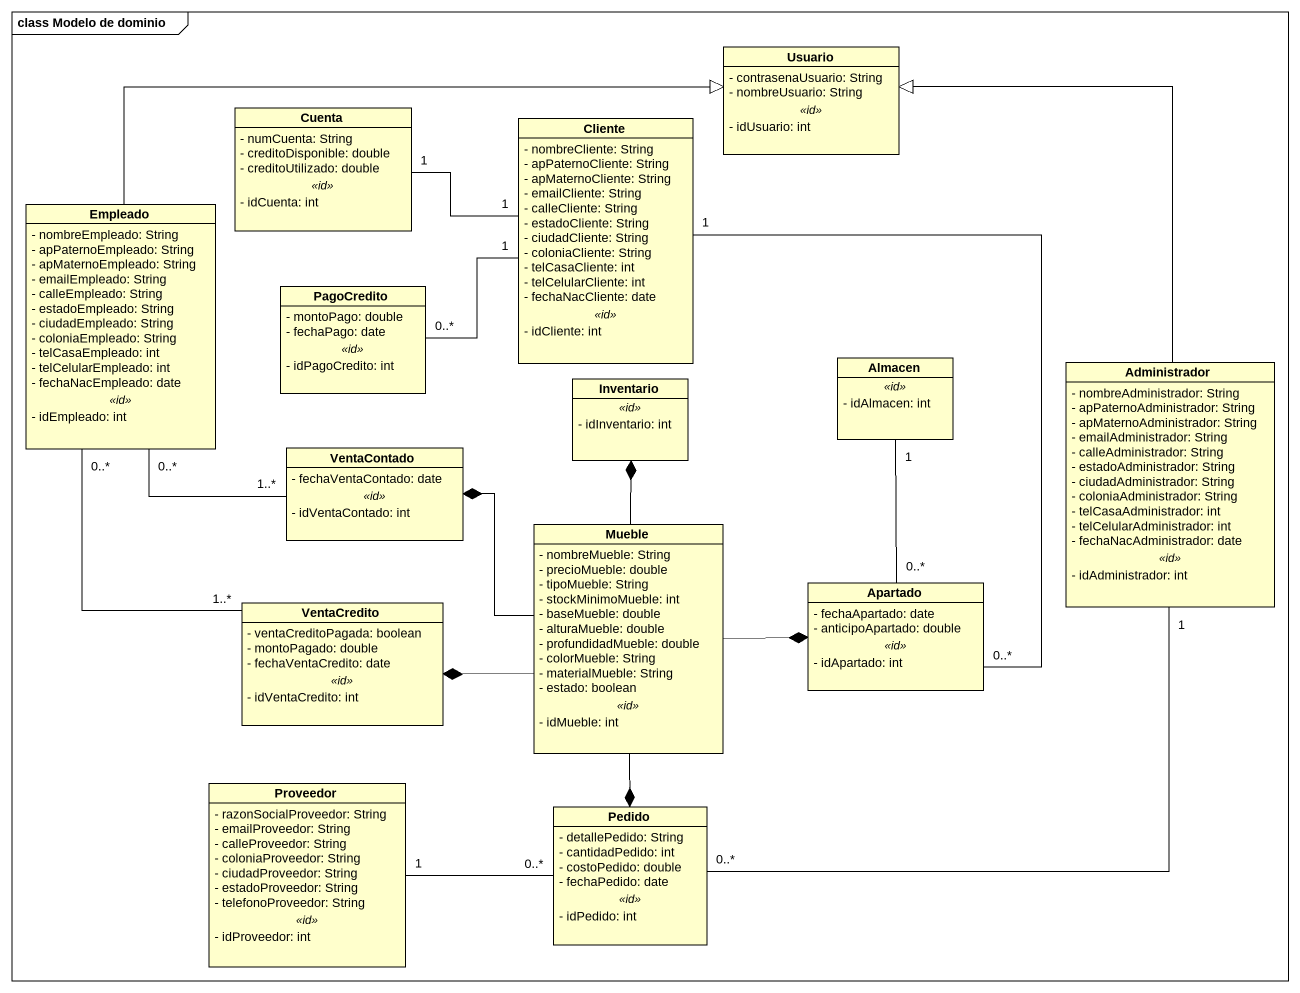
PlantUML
@startuml
mainframe class Modelo de dominio
hide circle
hide empty members
skinparam classAttributeIconSize 0
class Usuario {
  - contrasenaUsuario: String
  - nombreUsuario: String
  .. <<id>> ..
  - idUsuario: int
}
class Cuenta {
  - numCuenta: String
  - creditoDisponible: double
  - creditoUtilizado: double
  .. <<id>> ..
  - idCuenta: int
}
class Cliente {
  - nombreCliente: String
  - apPaternoCliente: String
  - apMaternoCliente: String
  - emailCliente: String
  - calleCliente: String
  - estadoCliente: String
  - ciudadCliente: String
  - coloniaCliente: String
  - telCasaCliente: int
  - telCelularCliente: int
  - fechaNacCliente: date
  .. <<id>> ..
  - idCliente: int
}
class Empleado {
  - nombreEmpleado: String
  - apPaternoEmpleado: String
  - apMaternoEmpleado: String
  - emailEmpleado: String
  - calleEmpleado: String
  - estadoEmpleado: String
  - ciudadEmpleado: String
  - coloniaEmpleado: String
  - telCasaEmpleado: int
  - telCelularEmpleado: int
  - fechaNacEmpleado: date
  .. <<id>> ..
  - idEmpleado: int
}
class PagoCredito {
  - montoPago: double
  - fechaPago: date
  .. <<id>> ..
  - idPagoCredito: int
}
class Almacen {
  .. <<id>> ..
  - idAlmacen: int
}
class Inventario {
  .. <<id>> ..
  - idInventario: int
}
class Administrador {
  - nombreAdministrador: String
  - apPaternoAdministrador: String
  - apMaternoAdministrador: String
  - emailAdministrador: String
  - calleAdministrador: String
  - estadoAdministrador: String
  - ciudadAdministrador: String
  - coloniaAdministrador: String
  - telCasaAdministrador: int
  - telCelularAdministrador: int
  - fechaNacAdministrador: date
  .. <<id>> ..
  - idAdministrador: int
}
class VentaContado {
  - fechaVentaContado: date
  .. <<id>> ..
  - idVentaContado: int
}
class Mueble {
  - nombreMueble: String
  - precioMueble: double
  - tipoMueble: String
  - stockMinimoMueble: int
  - baseMueble: double
  - alturaMueble: double
  - profundidadMueble: double
  - colorMueble: String
  - materialMueble: String
  - estado: boolean
  .. <<id>> ..
  - idMueble: int
}
class VentaCredito {
  - ventaCreditoPagada: boolean
  - montoPagado: double
  - fechaVentaCredito: date
  .. <<id>> ..
  - idVentaCredito: int
}
class Apartado {
  - fechaApartado: date
  - anticipoApartado: double
  .. <<id>> ..
  - idApartado: int
}
class Proveedor {
  - razonSocialProveedor: String
  - emailProveedor: String
  - calleProveedor: String
  - coloniaProveedor: String
  - ciudadProveedor: String
  - estadoProveedor: String
  - telefonoProveedor: String
  .. <<id>> ..
  - idProveedor: int
}
class Pedido {
  - detallePedido: String
  - cantidadPedido: int
  - costoPedido: double
  - fechaPedido: date
  .. <<id>> ..
  - idPedido: int
}
Cuenta "1" -right- "1" Cliente
Cliente "1" -- "0..*" Apartado
Empleado -right-|> Usuario
Empleado "0..*" -- "1..*" VentaContado
PagoCredito "0..*" -right- "1" Cliente
Administrador -up-|> Usuario
Mueble -up-* Inventario
Mueble -left-* VentaContado
Mueble -left-* VentaCredito
Mueble -right-* Apartado
Mueble --* Pedido
VentaCredito "1..*" -up- "0..*" Empleado
Apartado "0..*" -up- "1" Almacen
Pedido "0..*" -up- "1" Administrador
Pedido "0..*" -left- "1" Proveedor
@enduml
